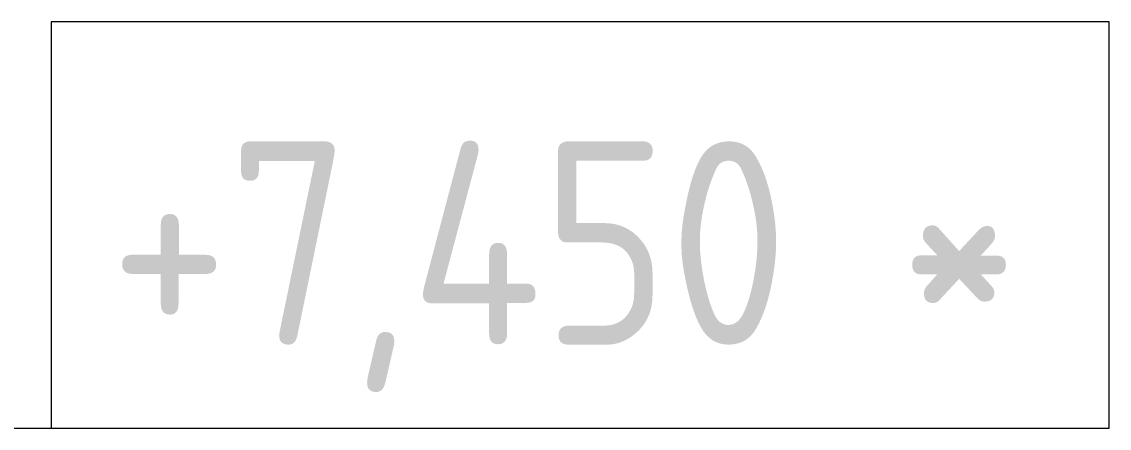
# Model space of a CAD drawing. Header units: millimetres. Extents: x -10474 to 67905, y -3824 to 44223.
# Drawn here: x 56140 to 57477, y 13808 to 14308 of the extents above; entities that cross this region are included whole.
import ezdxf

# ---------------------------------------------------------------- set-up
doc = ezdxf.new("R2010")
doc.units = ezdxf.units.MM
doc.layers.add('Аннотация', color=7, linetype='Continuous', lineweight=20)
doc.layers.add('Отметки', color=7, linetype='Continuous', lineweight=9)
doc.styles.add('GOST Common_2', font='GOST_Common.ttf', dxfattribs={"width": 0.9, "height": 250})

# ---------------------------------------------------------------- blocks, each defined once
blk = doc.blocks.new('Высотные отметки - Рамка-12095-План потолков 2-го этажа')
at = {"layer": 'Аннотация'}
for p, q in [((-6.5, 0), (-6.5, 5)), ((-6.5, 5), (6.5, 5)), ((6.5, 5), (6.5, 0)), ((6.5, 0), (-6.5, 0))]:
    blk.add_line(p, q, dxfattribs=at)

msp = doc.modelspace()

# ---------------------------------------------------------------- linework, layer by layer
at = {"layer": 'Отметки', "lineweight": 20}
msp.add_line((55887.953, 13808.477), (56826.732, 13808.477), dxfattribs=at)

# ---------------------------------------------------------------- block references
at = {"layer": 'Отметки', "lineweight": 20, "extrusion": (0, 0, -1), "xscale": 99.99999999999993, "yscale": 99.99999999999993, "zscale": 99.99999999999993}
msp.add_blockref('Высотные отметки - Рамка-12095-План потолков 2-го этажа', (-56826.732, 13808.477), dxfattribs=at)

# ---------------------------------------------------------------- texts
at = {"layer": 'Отметки', "lineweight": 20, "insert": (56248.55, 14161.356), "char_height": 250, "width": 1333.54714, "attachment_point": 1, "line_spacing_factor": 1.022761, "style": 'GOST Common_2'}
msp.add_mtext('+7,450 *', dxfattribs=at)

doc.saveas('drawing.dxf')
